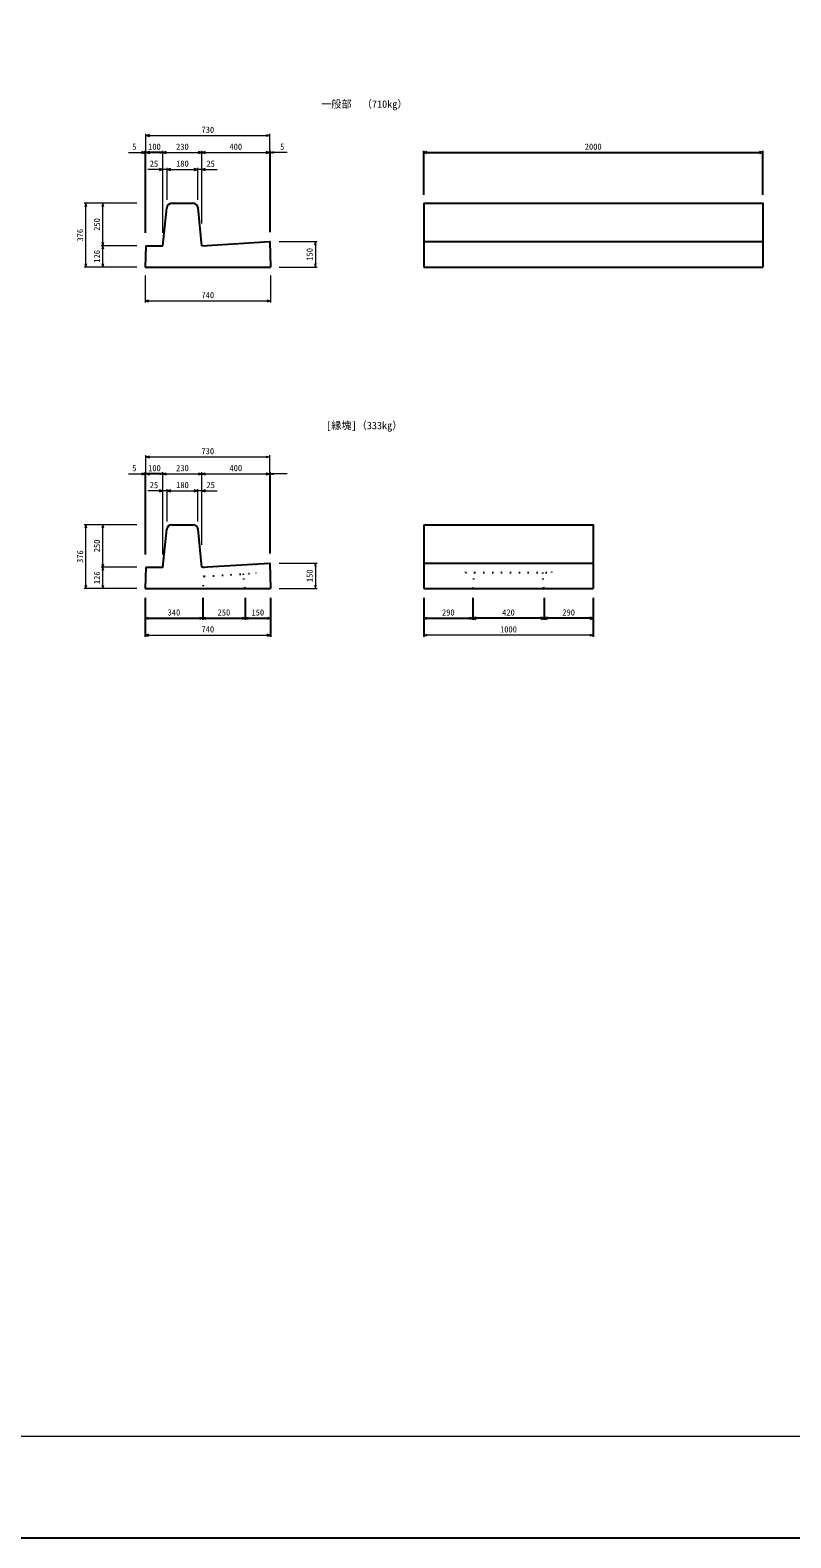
# Model space of a CAD drawing. Units: millimetres, scale not verified. Extents: x -12600 to 12600, y -8910 to 8910.
# Drawn here: x 465 to 4954, y -8910 to -11 of the extents above; entities that cross this region are included whole.
import ezdxf
from ezdxf.enums import TextEntityAlignment as Align

# ---------------------------------------------------------------- set-up
doc = ezdxf.new("R2010")
doc.units = ezdxf.units.MM
doc.header["$LTSCALE"] = 30
doc.linetypes.add('DOTTED', pattern=[1.75, 0.25, -1.5])
for name, color, linetype, lineweight in [('0-0_DIM', 7, 'Continuous', 13), ('0-1_Defpoints', 5, 'Continuous', 25), ('0-5_OUTLINE', 3, 'Continuous', 25), ('0-6_OUTLINE2', 4, 'DOTTED', 25), ('0-7_TXT', 7, 'Continuous', 25), ('0-8_WAKU', 3, 'Continuous', 13)]:
    doc.layers.add(name, color=color, linetype=linetype, lineweight=lineweight)
doc.styles.add('ＭＳ ゴシック', font='')
doc.styles.get('ＭＳ ゴシック').set_extended_font_data('MS Gothic')

msp = doc.modelspace()

# ---------------------------------------------------------------- linework, layer by layer
at = {"layer": '0-0_DIM'}
for p, q in [((1148.52, -1208.27), (1148.52, -623.54)), ((1148.52, -633.54), (1878.52, -633.54)), ((1878.52, -1203.35), (1878.52, -623.54)), ((1045.83, -733.54), (1143.52, -733.54)), ((1143.52, -1208.27), (1143.52, -723.54)), ((1248.52, -1208.27), (1248.52, -723.54)), ((1248.52, -733.54), (1478.52, -733.54)), ((1478.52, -1152.12), (1478.52, -723.54)), ((1478.52, -733.54), (1878.52, -733.54)), ((1883.52, -1203.35), (1883.52, -723.54)), ((1981.22, -733.54), (1883.52, -733.54)), ((1248.52, -833.54), (1158.52, -833.54)), ((1273.52, -833.54), (1248.52, -833.54)), ((1273.52, -1013.62), (1273.52, -823.54)), ((1273.52, -833.54), (1453.52, -833.54)), ((1453.52, -1013.62), (1453.52, -823.54)), ((1478.52, -833.54), (1453.52, -833.54)), ((1478.52, -833.54), (1568.52, -833.54)), ((1093.52, -1033.54), (783.52, -1033.54)), ((793.52, -1409.54), (793.52, -1033.54)), ((893.52, -1283.54), (893.52, -1033.54)), ((1093.52, -1283.54), (883.52, -1283.54)), ((893.52, -1409.54), (893.52, -1283.54)), ((1933.52, -1259.54), (2158.14, -1259.54)), ((2148.14, -1259.54), (2148.14, -1409.54)), ((1093.52, -1409.54), (783.52, -1409.54)), ((1933.52, -1409.54), (2158.14, -1409.54)), ((1143.52, -1459.54), (1143.52, -1619.54)), ((1883.52, -1459.54), (1883.52, -1619.54)), ((1143.52, -1609.54), (1883.52, -1609.54)), ((1148.52, -3105.25), (1148.52, -2520.53)), ((1148.52, -2530.53), (1878.52, -2530.53)), ((1878.52, -3100.34), (1878.52, -2520.53)), ((1045.83, -2630.53), (1143.52, -2630.53)), ((1143.52, -3105.25), (1143.52, -2620.53)), ((1248.52, -3105.25), (1248.52, -2620.53)), ((1248.52, -2630.53), (1478.52, -2630.53)), ((1478.52, -3049.11), (1478.52, -2620.53)), ((1478.52, -2630.53), (1878.52, -2630.53)), ((1883.52, -3100.34), (1883.52, -2620.53)), ((1981.22, -2630.53), (1883.52, -2630.53)), ((1248.52, -2730.53), (1158.52, -2730.53)), ((1273.52, -2730.53), (1248.52, -2730.53)), ((1273.52, -2910.6), (1273.52, -2720.53)), ((1273.52, -2730.53), (1453.52, -2730.53)), ((1453.52, -2910.6), (1453.52, -2720.53)), ((1478.52, -2730.53), (1453.52, -2730.53)), ((1478.52, -2730.53), (1568.52, -2730.53)), ((1093.52, -2930.53), (783.52, -2930.53)), ((793.52, -3306.53), (793.52, -2930.53)), ((893.52, -3180.53), (893.52, -2930.53)), ((1093.52, -3180.53), (883.52, -3180.53)), ((893.52, -3306.53), (893.52, -3180.53)), ((1933.52, -3156.53), (2158.14, -3156.53)), ((2148.14, -3156.53), (2148.14, -3306.53)), ((1093.52, -3306.53), (783.52, -3306.53)), ((1933.52, -3306.53), (2158.14, -3306.53)), ((1143.53, -3582.41), (1883.53, -3582.41)), ((3787.86, -3582.41), (2787.86, -3582.41))]:
    msp.add_line(p, q, dxfattribs=at)
at = {"layer": '0-0_DIM', "lineweight": 25}
for p, q in [((1148.52, -733.54), (1143.52, -733.54)), ((1248.52, -733.54), (1148.52, -733.54)), ((1878.52, -733.54), (1883.52, -733.54)), ((2787.86, -983.54), (2787.86, -723.54)), ((2787.86, -733.54), (4787.86, -733.54)), ((4787.86, -983.54), (4787.86, -723.54)), ((1148.52, -2630.53), (1143.52, -2630.53)), ((1248.52, -2630.53), (1148.52, -2630.53)), ((1878.52, -2630.53), (1883.52, -2630.53)), ((1143.53, -3362.41), (1143.53, -3592.41)), ((1483.53, -3362.41), (1483.53, -3492.41)), ((1733.53, -3362.41), (1733.53, -3492.41)), ((1883.53, -3362.41), (1883.53, -3592.41)), ((2787.86, -3362.41), (2787.86, -3592.41)), ((3077.86, -3362.41), (3077.86, -3492.41)), ((3497.86, -3362.41), (3497.86, -3492.41)), ((3787.86, -3362.41), (3787.86, -3592.41)), ((1143.53, -3482.41), (1483.53, -3482.41)), ((1483.53, -3482.41), (1733.53, -3482.41)), ((1733.53, -3482.41), (1883.53, -3482.41)), ((2787.86, -3482.41), (3077.86, -3482.41)), ((3497.86, -3482.41), (3077.86, -3482.41)), ((3787.86, -3482.41), (3497.86, -3482.41))]:
    msp.add_line(p, q, dxfattribs=at)
at = {"layer": '0-0_DIM'}
for points in [[(1168.52, -628.18), (1148.52, -633.54), (1168.52, -638.9)], [(1858.52, -628.18), (1878.52, -633.54), (1858.52, -638.9)], [(1123.52, -738.9), (1143.52, -733.54), (1123.52, -728.18)], [(1168.52, -728.18), (1148.52, -733.54), (1168.52, -738.9)], [(1228.52, -728.18), (1248.52, -733.54), (1228.52, -738.9)], [(1268.52, -728.18), (1248.52, -733.54), (1268.52, -738.9)], [(1458.52, -738.9), (1478.52, -733.54), (1458.52, -728.18)], [(1498.52, -728.18), (1478.52, -733.54), (1498.52, -738.9)], [(1858.52, -738.9), (1878.52, -733.54), (1858.52, -728.18)], [(1903.52, -738.9), (1883.52, -733.54), (1903.52, -728.18)], [(1228.52, -838.9), (1248.52, -833.54), (1228.52, -828.18)], [(1293.52, -828.18), (1273.52, -833.54), (1293.52, -838.9)], [(1433.52, -838.9), (1453.52, -833.54), (1433.52, -828.18)], [(1498.52, -828.18), (1478.52, -833.54), (1498.52, -838.9)], [(798.88, -1053.54), (793.52, -1033.54), (788.17, -1053.54)], [(898.88, -1053.54), (893.52, -1033.54), (888.17, -1053.54)], [(888.17, -1263.54), (893.52, -1283.54), (898.88, -1263.54)], [(898.88, -1303.54), (893.52, -1283.54), (888.17, -1303.54)], [(2153.5, -1279.54), (2148.14, -1259.54), (2142.78, -1279.54)], [(788.17, -1389.54), (793.52, -1409.54), (798.88, -1389.54)], [(888.17, -1389.54), (893.52, -1409.54), (898.88, -1389.54)], [(2142.78, -1389.54), (2148.14, -1409.54), (2153.5, -1389.54)], [(1163.52, -1604.18), (1143.52, -1609.54), (1163.52, -1614.9)], [(1863.52, -1614.9), (1883.52, -1609.54), (1863.52, -1604.18)], [(1168.52, -2525.17), (1148.52, -2530.53), (1168.52, -2535.88)], [(1858.52, -2525.17), (1878.52, -2530.53), (1858.52, -2535.88)], [(1123.52, -2635.88), (1143.52, -2630.53), (1123.52, -2625.17)], [(1168.52, -2625.17), (1148.52, -2630.53), (1168.52, -2635.88)], [(1228.52, -2625.17), (1248.52, -2630.53), (1228.52, -2635.88)], [(1268.52, -2625.17), (1248.52, -2630.53), (1268.52, -2635.88)], [(1458.52, -2635.88), (1478.52, -2630.53), (1458.52, -2625.17)], [(1498.52, -2625.17), (1478.52, -2630.53), (1498.52, -2635.88)], [(1858.52, -2635.88), (1878.52, -2630.53), (1858.52, -2625.17)], [(1903.52, -2635.88), (1883.52, -2630.53), (1903.52, -2625.17)], [(1228.52, -2735.88), (1248.52, -2730.53), (1228.52, -2725.17)], [(1293.52, -2725.17), (1273.52, -2730.53), (1293.52, -2735.88)], [(1433.52, -2735.88), (1453.52, -2730.53), (1433.52, -2725.17)], [(1498.52, -2725.17), (1478.52, -2730.53), (1498.52, -2735.88)], [(798.88, -2950.53), (793.52, -2930.53), (788.17, -2950.53)], [(898.88, -2950.53), (893.52, -2930.53), (888.17, -2950.53)], [(888.17, -3160.53), (893.52, -3180.53), (898.88, -3160.53)], [(898.88, -3200.53), (893.52, -3180.53), (888.17, -3200.53)], [(2153.5, -3176.53), (2148.14, -3156.53), (2142.78, -3176.53)], [(788.17, -3286.53), (793.52, -3306.53), (798.88, -3286.53)], [(888.17, -3286.53), (893.52, -3306.53), (898.88, -3286.53)], [(2142.78, -3286.53), (2148.14, -3306.53), (2153.5, -3286.53)], [(1163.53, -3577.05), (1143.53, -3582.41), (1163.53, -3587.77)], [(1863.53, -3587.77), (1883.53, -3582.41), (1863.53, -3577.05)], [(2807.86, -3587.77), (2787.86, -3582.41), (2807.86, -3577.05)], [(3767.86, -3577.05), (3787.86, -3582.41), (3767.86, -3587.77)]]:
    msp.add_lwpolyline(points, dxfattribs=at)
at = {"layer": '0-0_DIM', "lineweight": 25}
for points in [[(2807.86, -738.9), (2787.86, -733.54), (2807.86, -728.18)], [(4767.86, -728.18), (4787.86, -733.54), (4767.86, -738.9)], [(1163.53, -3487.77), (1143.53, -3482.41), (1163.53, -3477.05)], [(1463.53, -3477.05), (1483.53, -3482.41), (1463.53, -3487.77)], [(1503.53, -3487.77), (1483.53, -3482.41), (1503.53, -3477.05)], [(1713.53, -3477.05), (1733.53, -3482.41), (1713.53, -3487.77)], [(1753.53, -3487.77), (1733.53, -3482.41), (1753.53, -3477.05)], [(1863.53, -3477.05), (1883.53, -3482.41), (1863.53, -3487.77)], [(2807.86, -3487.77), (2787.86, -3482.41), (2807.86, -3477.05)], [(3057.86, -3477.05), (3077.86, -3482.41), (3057.86, -3487.77)], [(3097.86, -3477.05), (3077.86, -3482.41), (3097.86, -3487.77)], [(3477.86, -3487.77), (3497.86, -3482.41), (3477.86, -3477.05)], [(3517.86, -3477.05), (3497.86, -3482.41), (3517.86, -3487.77)], [(3767.86, -3487.77), (3787.86, -3482.41), (3767.86, -3477.05)]]:
    msp.add_lwpolyline(points, dxfattribs=at)
at = {"layer": '0-1_Defpoints'}
msp.add_lwpolyline([(-12600, -8910), (12600, -8910), (12600, 8910), (-12600, 8910)], close=True, dxfattribs=at)
at = {"layer": '0-5_OUTLINE'}
for p, q in [((1248.52, -1283.54), (1270.82, -1060.55)), ((1300.67, -1033.54), (1426.38, -1033.54)), ((1478.52, -1283.54), (1456.23, -1060.55)), ((2787.86, -1033.54), (2787.86, -1409.54)), ((1148.52, -1283.54), (1143.52, -1409.54)), ((1148.52, -1283.54), (1248.52, -1283.54)), ((2787.86, -1259.54), (4787.86, -1259.54)), ((1143.52, -1409.54), (1883.52, -1409.54)), ((2787.86, -1409.54), (4787.86, -1409.54)), ((1300.67, -2930.53), (1426.38, -2930.53)), ((2787.86, -2930.53), (2787.86, -3306.53)), ((1478.52, -3180.53), (1456.23, -2957.54)), ((1148.52, -3180.53), (1143.52, -3306.53)), ((2792.86, -3156.53), (3782.86, -3156.53)), ((1143.52, -3306.53), (1883.52, -3306.53)), ((2787.86, -3306.53), (3787.86, -3306.53))]:
    msp.add_line(p, q, dxfattribs=at)
for points in [[(2787.86, -1033.54), (4787.86, -1033.54), (4787.86, -1409.54)], [(1478.52, -1283.54), (1878.52, -1259.54), (1883.52, -1409.54)], [(2787.86, -2930.53), (3787.86, -2930.53), (3787.86, -3306.53)], [(1148.52, -3180.53), (1248.52, -3180.53), (1270.82, -2957.54)], [(1478.52, -3180.53), (1878.52, -3156.53), (1883.52, -3306.53)]]:
    msp.add_lwpolyline(points, dxfattribs=at)
for centre, start, end in [((1300.67, -1063.54), 90, 177.2835), ((1426.38, -1063.54), 5.71059, 88.37304), ((1300.67, -2960.53), 90, 177.2835), ((1426.38, -2960.53), 5.71059, 88.37304)]:
    msp.add_arc(centre, 30, start, end, dxfattribs=at)
at = {"layer": '0-6_OUTLINE2'}
for p, q in [((1793.96, -3161.6), (1797.25, -3216.5)), ((3542.36, -3156.53), (3542.36, -3211.53)), ((1491.47, -3234.85), (1483.52, -3306.53)), ((1722.39, -3220.99), (1722.75, -3226.98)), ((1733.52, -3306.53), (1722.75, -3226.98)), ((3077.86, -3306.53), (3087.36, -3217.53)), ((3087.36, -3211.53), (3087.36, -3217.53)), ((3488.36, -3211.53), (3488.36, -3217.53)), ((3497.86, -3306.53), (3488.36, -3217.53))]:
    msp.add_line(p, q, dxfattribs=at)
for points in [[(1487.51, -3179.99), (1490.8, -3234.89), (1797.25, -3216.5)], [(3033.36, -3156.53), (3033.36, -3211.53), (3542.36, -3211.53)]]:
    msp.add_lwpolyline(points, dxfattribs=at)
at = {"layer": '0-8_WAKU'}
msp.add_lwpolyline([(-12000, -8310), (12000, -8310), (12000, 8310), (-12000, 8310)], close=True, dxfattribs=at)

# ---------------------------------------------------------------- texts
at = {"layer": '0-0_DIM', "style": 'ＭＳ ゴシック'}
for s, p in [('730', (1476.02, -628.54)), ('5', (1067.07, -728.54)), ('100', (1161.02, -728.54)), ('230', (1326.02, -728.54)), ('400', (1641.02, -728.54)), ('5', (1939.98, -728.54)), ('2000', (3737.86, -728.54)), ('25', (1170.55, -828.67)), ('180', (1326.02, -828.54)), ('25', (1505.07, -828.67)), ('740', (1476.02, -1604.54)), ('730', (1476.02, -2525.53)), ('5', (1067.07, -2625.53)), ('100', (1161.02, -2625.53)), ('230', (1326.02, -2625.53)), ('400', (1641.02, -2625.53)), ('25', (1170.55, -2725.66)), ('180', (1326.02, -2725.53)), ('25', (1505.07, -2725.66)), ('340', (1276.03, -3477.41)), ('250', (1571.03, -3477.41)), ('150', (1771.03, -3477.41)), ('290', (2895.36, -3477.41)), ('420', (3250.36, -3477.41)), ('290', (3605.36, -3477.41)), ('740', (1476.03, -3577.41)), ('1000', (3237.86, -3577.41))]:
    msp.add_text(s, height=36.66, dxfattribs=at).set_placement(p, align=Align.BOTTOM_LEFT)
for s, p in [('250', (888.52, -1196.04)), ('376', (788.52, -1259.04)), ('126', (888.52, -1384.04)), ('150', (2143.14, -1372.04)), ('250', (888.52, -3093.03)), ('376', (788.52, -3156.03)), ('150', (2143.14, -3269.03)), ('126', (888.52, -3281.03))]:
    msp.add_text(s, height=36.66, rotation=90, dxfattribs=at).set_placement(p, align=Align.BOTTOM_LEFT)
at = {"layer": '0-7_TXT', "style": 'ＭＳ ゴシック'}
for s, p in [('一般部\u3000（710kg）', (2182.02, -483.01)), ('[縁塊]（333kg）', (2212.02, -2380))]:
    msp.add_text(s, height=43.99, dxfattribs=at).set_placement(p, align=Align.BOTTOM_LEFT)

doc.saveas('drawing.dxf')
